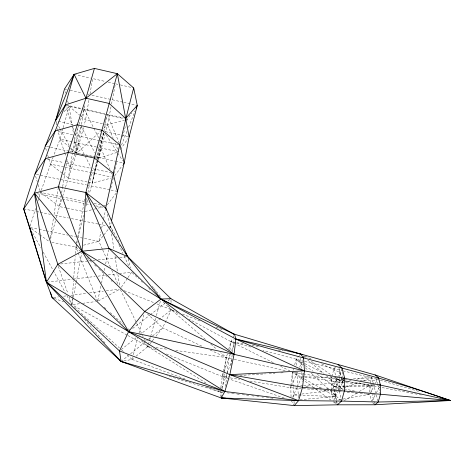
<?xml version="1.0" encoding="UTF-8"?>
<svg xmlns="http://www.w3.org/2000/svg" width="474" height="474" viewBox="0 0 474 474"><rect width="100%" height="100%" fill="white"/><g stroke="black" fill="none" stroke-linecap="round" stroke-linejoin="round"><path stroke-width="0.36" stroke-dasharray="2.37 1.78" d="M369.684 392.217L369.761 385.226L370.141 383.887M331.196 390.025L331.356 378.542L331.723 377.126M77.144 127.702L76.664 153.226L80.248 153.997M337.109 403.439L335.61 396.554L335.906 391.388M335.953 390.647L336.593 379.573L336.096 377.523M317.313 374.276L339.017 389.616L339.668 378.234M339.71 377.523L340 372.54L339.017 368.565M72.273 298.91L71.87 304.746L127.269 335.189M72.326 298.176L73.535 280.673M73.743 277.752L75.206 256.594M75.407 253.679L76.521 243.535M230.933 365.341L232.136 355.192M232.485 352.265L234.014 339.372M291.054 396.957L290.775 386.322M290.864 385.617L292.417 372.884M225.464 386.464L226.951 374.27M227.129 372.819L229.363 354.57M229.89 350.262L230.939 341.641L232.604 338.365M221.293 397.253L222.016 391.512M222.377 388.644L224.303 373.299M224.398 372.564L226.282 357.574L227.496 353.414M220.813 387.809L222.247 376.581L226.282 357.574L220.736 352.745M50.38 237.587L53.497 217.963M58.326 187.544L53.959 215.048L68.44 217.993M56.329 217.898L59.446 206.593L61.063 196.633L40.557 192.391L39.046 197.308M61.644 193.054L62.574 187.319M62.692 186.602L67.077 159.59M65.531 187.094L68.351 178.04L72.321 154.133M70.579 148.178L72.676 152.018L76.03 131.819M81.084 127.073L76.664 153.226L100.518 131.274M72.676 152.018L81.208 126.345L84.988 104.025M88.893 100.405L85.533 119.91L84.212 124.869M89.995 93.988L92.655 78.571L105.459 81.504M76.652 242.824L77.049 240.673M84.692 199.044L77.7 237.101L98.882 241.343L102.473 249.401M85.942 203.245L86.203 201.835L89.088 202.434M86.469 200.419L86.997 197.575M87.921 192.604L91.446 173.585M96.317 161.468L92.264 183.071L89.379 193.546M96.844 158.672L100.21 140.742L102.088 133.585M98.325 160.165L106.757 116.397M73.197 297.737L71.87 304.746L79.733 303.698M73.334 297.038L76.018 282.907M76.154 282.202L81.771 252.636M110.999 106.857L107.568 124.786L105.726 131.861M111.538 104.025L115.413 83.785L119.632 84.751M110.632 227.982L110.406 226.525L111.272 222.229M114.335 173.2L115.97 165.385M116.124 164.674L116.865 161.119M83.537 245.188L98.882 241.343L100.873 231.97M101.637 228.361L103.474 219.711M103.628 218.988L105.465 210.338M97.763 300.629L100.891 286.029M101.489 283.233L103.605 273.38M104.221 270.494L104.997 266.892M105.613 264.006L108.807 249.146M97.448 160.088L92.264 183.071L87.915 182.158M97.614 159.371L103.61 132.791M97.608 301.322L75.864 247.114L76.717 243.571M76.883 242.866L77.226 241.45M78.246 237.196L83.525 215.243M110.797 188.166L113.446 177.46M122.636 137.027L125.563 125.705M126.842 120.752L127.21 119.335L131.819 112.954M331.907 376.415L333.939 368.618L335.474 367.107M80.965 154.151L98.894 158.014L105.536 132.566M105.471 120.704L106.223 117.842M103.563 132.756L97.105 157.273L96.092 155.3M123.844 360.945L132.116 359.44L132.649 357.408M133.36 354.7L138.082 336.753M139.018 333.198L143.823 314.92M97.626 159.957L94.089 173.354L92.418 170.136M97.816 159.252L100.796 147.971L109.992 169.419M98.136 160.876L92.264 183.071L110.62 178.206M83.454 127.707L76.664 153.226L74.092 137.365M63.03 128.448L60.103 139.131L53.758 155.306M63.226 127.731L69.08 106.36L68.351 103.575M50.475 239.092L55.547 220.724M85.913 206.119L87.649 199.832M136.056 356.211L147.882 346.524L148.249 345.179M148.433 344.509L150.282 337.796M150.661 336.421L155.632 318.386M156.414 315.548L160.781 299.722M370.33 383.217L371.835 377.855L379.615 380.101M293.086 370.153L293.477 368.808M294.65 364.761L296.209 359.369L298.738 356.104M228.711 349.261L230.939 341.641L188.842 319.126M30.188 226.092L35.591 208.542M37.967 200.816L38.827 198.008M66.567 208.05L59.446 206.593L61.833 198.932M62.704 196.147L65.311 187.787M78.874 124.982L75.443 135.333L99.504 140.588M79.099 124.295L84.123 109.115L93.508 127.565M74.874 153.576L69.98 168.234L66.923 159.228M75.111 152.877L78.376 143.101L84.728 155.33M87.192 182.004L68.351 178.04L75.97 155.294M41.274 190.323L53.497 155.976M284.258 398.089L222.247 376.581L224.012 371.717M224.261 371.018L230.423 354.019M231.673 350.564L234.642 342.382M220.736 390.754L220.274 392.022L221.204 397.97M221.666 388.224L226.791 374.229M227.04 373.553L232.349 359.067M121.516 145.05L127.222 130.7M128.578 127.281L135.096 110.875M249.881 381.09L290.603 387.738L291.143 386.511M291.409 385.901L297.583 371.853M299.609 367.237L303.324 358.794M292.594 397.443L297.157 387.217M303.301 373.447L297.737 385.919L296.878 370.994M155.922 336.309L162.618 327.801L171.351 309.771L171.292 308.296M331.48 390.138L337.215 378.299M337.524 377.659L341.825 368.772M333.826 400.18L338.395 390.878M339.331 388.976L344.343 378.797M232.935 337.713L233.937 335.746M369.987 393.687L375.029 384.112M375.367 383.466L378.43 377.642M371.912 401.158L375.301 394.801M376.326 392.869L380.462 385.101M121.368 287.208L127.53 278.185M127.939 277.58L131.636 272.165L119.946 273.551M120.449 149.488L127.885 138.704M114.732 175.736L122.458 165.396M107.272 204.845L116.136 193.179M299.165 355.559L300.427 353.924M98.882 241.343L110.406 226.525L107.154 213.62M127.909 335.545L147.882 346.524L149.666 344.254M150.116 343.686L151.899 341.416M152.344 340.847L154.133 338.578M64.079 111.668L69.08 106.36L80.906 109.002M103.77 128.282L107.568 124.786L124.401 120.118M127.186 354.967L132.116 359.44L133.804 358.054M121.083 361.449L128.312 355.595M130.54 353.794L148.018 339.633M148.587 339.171L151.964 336.433M152.527 335.977L162.618 327.801L202.825 346.601M121.214 349.605L135.991 337.861M139.409 335.148L171.351 309.771L176.849 311.916M132.578 328.535L149.719 315.198M150.294 314.748L164.644 303.579M168.069 300.919L170.918 298.697M344.254 400.672L358.563 392.01M359.185 391.631L369.761 385.226L418.376 394.457M98.254 300.966L106.62 296.398M109.192 294.994L120.135 289.016M339.698 389.367L359.529 382.263M362.948 381.043L371.835 377.855L373.103 382.637M98.894 158.014L118.802 151.887L97.176 147.189M125.1 119.922L127.21 119.335L125.065 118.856M85.083 211.517L93.603 209.318M94.314 209.135L102.834 206.931M51.814 242.338L75.864 247.114L77.256 246.764M303.603 385.481L342.471 382.571L351.702 380.415M356.673 379.247L369.453 376.261M338.584 399.884L342.198 399.232M342.921 399.108L369.661 394.315L371.403 401.105M82.595 303.319L95.464 301.606M53.592 297.506L58.628 296.866M63.664 296.22L67.261 295.764M70.857 295.302L86.712 293.282M89.598 292.914L103.344 291.16M106.265 290.787L119.407 289.11M47.163 282.178L72.486 279.18M73.209 279.091L95.102 276.496M98.023 276.152L105.335 275.287M108.256 274.938L117.025 273.901M301.002 394.119L293.69 394.99L335.61 396.554L333.915 389.379M301.731 394.036L331.705 390.481M60.684 263.977L87.951 261.002M88.674 260.925L92.276 260.534M92.999 260.451L95.161 260.214M98.047 259.9L119.004 257.613M119.732 257.536L126.967 256.748M299.959 399.73L335.61 396.554L331.19 390.742L327.498 390.469M300.67 385.7L302.868 385.534M166.303 353.965L222.247 376.581L228.835 376.166M239.808 375.479L265.422 373.873M269.084 373.642L274.938 373.281M280.792 372.914L284.453 372.683M329.975 376.261L336.593 379.573L343.934 379.218M353.48 378.75L371.835 377.855L343.952 371.059M344.924 386.097L333.24 386.506L331.356 378.542L305.452 374.3M345.659 386.073L369.761 385.226L371.663 392.537M344.888 386.375L333.24 386.506L333.72 388.621M345.611 386.369L374.004 386.055L336.593 379.573L339.017 389.616M336.593 379.573L349 379.976M359.95 380.332L376.729 380.871M304.077 376.747L301.861 376.67L304.035 376.99M304.812 376.777L337.275 377.914M304.764 377.091L342.471 382.571L374.62 384.716M290.603 387.738L302.412 388.609M303.147 388.668L326.758 390.416M373.322 394.599L375.521 394.765M305.843 386.648L308.793 386.908M312.479 387.24L315.429 387.501M319.849 387.898L322.059 388.099M326.485 388.49L328.695 388.692M333.856 389.154L335.325 389.284M334.093 391.009L331.19 390.742L333.358 400.074M334.816 391.08L342.803 391.82M347.158 392.223L359.499 393.373M360.222 393.438L365.306 393.912M366.029 393.977L369.661 394.315L368.233 394.013M223.201 392.371L220.274 392.022L166.812 375.544M226.856 392.81L231.247 393.337M231.976 393.42L236.366 393.947M237.101 394.036L239.293 394.297M242.22 394.646L245.876 395.085M246.604 395.174L248.803 395.435M251.73 395.784L253.922 396.045M256.849 396.394L259.041 396.661M261.968 397.011L263.431 397.182M266.358 397.532L270.749 398.059M271.478 398.148L272.941 398.32M141.323 340.628L147.882 346.524L150.809 346.932M155.94 347.655L167.666 349.308M175.724 350.446L226.282 357.574L233.481 359.162M222.247 376.581L227.336 377.411M230.246 377.885L239.702 379.431M304.735 374.182L292.499 372.179L293.21 385.771M331.356 378.542L369.761 385.226M273.302 362.657L230.939 341.641L236.011 342.536M236.733 342.666L243.968 343.946M251.931 345.35L259.894 346.761M277.989 349.96L283.055 350.855M419.099 394.593L421.279 395.008M30.472 227.638L38.376 229.22M39.093 229.363L45.557 230.66M46.274 230.802L67.711 235.098M70.567 235.667L75.562 236.668M67.284 208.199L84.378 211.7M23.7 208.892L35.947 211.386M36.67 211.534L39.549 212.115M40.272 212.263L50.357 214.313M71.337 218.579L98.112 224.024M98.835 224.172L106.069 225.642M108.961 226.234L110.406 226.525L119.969 243.198M37.375 193.771L61.709 198.802M62.426 198.95L83.898 203.382M86.007 203.814L91.636 204.981M95.855 205.852L105.003 207.736M61.78 196.787L84.052 201.391M94.13 203.476L99.895 204.667M103.498 205.414L106.383 206.012M36.397 174.408L86.404 184.907M87.109 185.056L110.229 189.908M110.952 190.056L117.469 191.425M47.513 159.128L63.682 162.576M66.496 163.174L90.919 168.377M93.07 168.833L110.952 172.643M47.714 155.069L50.321 164.063L64.363 167.044M65.062 167.192L89.835 172.447M90.546 172.601L111.295 177.003M46.517 146.383L69.139 151.253M69.844 151.407L93.514 156.503M94.231 156.657L114.915 161.107M115.626 161.261L123.459 162.949M354.665 391.103L333.24 386.506L333.743 388.662M58.13 131.553L74.003 135.019M100.21 140.742L118.666 144.771M96.453 147.029L60.103 139.131L57.496 128.495M58.432 121.326L74.092 124.781M105.37 131.671L121.202 135.161M121.925 135.321L127.684 136.589M234.197 359.316L286.746 370.905M66.07 105.074L123.524 117.919M83.691 109.624L124.354 118.701M64.529 88.958L66.644 89.438M70.164 90.232L81.427 92.78M87.767 94.213L89.171 94.533M91.986 95.167L110.952 99.457M112.356 99.771L123.033 102.188M123.744 102.348L137.27 105.406M74.104 74.323L90.516 78.08M108.303 82.156L113.991 83.46M120.337 84.911L132.987 87.814M304.041 361.289L262.869 350.316M304.752 361.461L343.235 370.881M230.939 341.641L235.91 342.992M236.615 343.182L250.805 347.039M380.32 380.308L418.489 391.328M54.196 298.419L63.712 301.825M132.116 359.44L185.565 379.194M206.391 386.891L220.274 392.022L217.779 390.452M182.348 314.061L200.911 321.301M216.037 327.196L222.223 329.608M124.229 290.675L154.281 302.85M157.013 303.958L171.351 309.771L179.77 314.274M146.922 344.539L147.882 346.524L156.752 350.108M210.201 350.049L226.282 357.574M305.043 356.098L311.637 359.203M321.532 363.854L340 372.54L343.579 387.388M280.584 366.266L289.851 370.864M304.154 363.345L296.209 359.369L296.588 365.91M304.818 363.676L324.015 373.281M304.083 378.726L292.499 372.179L313.462 387.412M304.729 379.087L320.809 388.182M324.026 390.001L335.61 396.554M147.882 346.524L206.546 383.395M303.473 356.004L306.524 358.077M311.394 361.401L330.283 374.27M335.159 377.588L342.471 382.571L342.352 377.523M304.652 365.336L296.209 359.369L303.23 365.821M305.256 365.756L313.089 371.296M31.515 228.77L39.141 234.286M39.727 234.707L49.106 241.497M315.856 389.154L330.828 400.032M333.222 401.774L337.411 404.82M40.557 192.391L59.446 206.593M50.321 164.063L62.532 173.531M63.119 173.982L68.351 178.04M80.426 115.703L69.08 106.36L72.113 125.106M80.995 116.171L85.533 119.91L107.568 124.786L113.185 138.337M303.247 356.294L304.373 357.236M307.75 360.074L323.523 373.328M326.343 375.692L343.241 389.889M76.113 152.752L60.103 139.131L64.571 152.296M163.299 302.151L171.351 309.771L205.752 339.704M210.746 344.053L216.849 349.362M104.167 307.217L106.354 309.178M110.175 312.621L123.293 324.412M128.211 328.832L129.846 330.307M74.608 307.229L80.633 312.698M81.178 313.196L119.519 348.005M121.711 349.99L123.353 351.483M147.367 313.877L162.618 327.801M372.671 402.781L374.3 404.281M305.392 367.812L308.094 370.295M311.335 373.269L328.079 388.662M330.236 390.647L340.498 400.086M132.175 272.674L138.615 278.771M141.299 281.313L142.372 282.332M148.812 288.429L149.885 289.442M75.864 247.114L81.729 252.666M87.068 257.714L92.4 262.762M94.533 264.782L96.666 266.803M98.799 268.823L103.065 272.858M105.732 275.382L106.798 276.395M111.07 280.436L112.137 281.443M334.502 401.798L336.439 403.812M84.413 319.198L105.163 343.105M152.107 286.361L153.511 288.074M153.985 288.642L155.857 290.929M156.331 291.498L161.492 297.779M168.063 305.771L171.351 309.771M106.312 135.09L117.428 152.521M117.825 153.143L122.588 160.609M291.226 400.506L293.868 404.968M55.582 120.698L56.981 123.258M58.723 126.451L59.771 128.371M60.115 129.005L69.186 145.625M32.587 232.687L40.728 247.618M43.205 252.162L65.145 292.411M66.917 295.658L71.87 304.746L69.157 297.068M85.059 155.976L91.079 167.559M81.208 126.345L94.741 152.669M93.846 128.223L98.87 138.106M120.455 289.679L136.399 322.729M136.719 323.387L142.141 334.626M142.461 335.284L143.095 336.605M144.374 339.248L145.328 341.233M110.406 226.525L113.215 232.568M118.838 244.649L122.896 253.377M124.147 256.061L129.141 266.797M102.775 250.071L110.555 267.532M111.751 270.216L117.742 283.642M111.431 172.767L112.006 174.112M107.16 114.264L119.247 143.071M115.152 143.077L117.961 149.855M58.32 266.352L67.924 293.578M64.808 152.989L65.75 155.762M65.347 104.914L72.001 124.964M72.919 127.731L74.068 131.185M35.609 176.215L37.328 181.844M38.187 184.659L40.124 190.986M45.705 148.155L46.707 151.615M376.018 378.234L377.464 383.584M377.648 384.266L380.207 393.781M373.281 383.324L375.799 392.839M376.356 394.937L378.045 401.306M65.258 91.743L65.625 93.135M67.622 100.79L68.167 102.882M371.841 393.213L374.845 404.778M128.229 258.78L130.563 267.94M339.052 368.736L342.471 382.571M56.104 122.825L56.625 124.952M333.939 368.618L335.93 376.836M333.88 389.326L336.291 399.89M336.451 400.595L337.091 403.41M339.337 391.044L341.256 399.641M72.226 125.829L73.511 133.757M111.538 233.795L114.027 249.78M115.046 256.316L117.422 271.578M117.872 274.482L119.567 285.384M300.7 358.22L301.328 368.185M301.594 372.428L302.175 381.617M297.82 387.394L298.454 398.433M293.246 386.482L293.839 397.816M294.022 401.36L294.17 404.186M170.978 300.172L171.09 303.129M342.216 371.746L342.335 376.8"/><path stroke-width="0.71" d="M232.538 333.631L300.427 353.924L375.13 374.928L378.43 377.642L380.462 385.101L380.391 394.463L378.228 402.017L374.845 404.778L337.411 404.82L294.241 405.602L221.204 397.97L121.083 361.449L52.152 297.69L46.44 282.267L23.7 208.892C37.126 162.807 56.495 118.879 74.104 74.323L94.409 68.398L117.345 73.695L133.692 87.974L137.27 105.406L129.124 136.903L124.176 163.097L117.469 191.425L111.562 220.795M338.027 364.589L342.127 368.138L344.651 378.169L344.367 390.831L341.582 401.075L337.411 404.82M133.692 87.974C123.21 127.666 114.507 167.79 105.702 207.885L106.247 210.035M374.845 404.778L450.3 400.512L380.462 385.101L304.45 370.864L234.079 354.339L144.718 311.519L82.043 251.22L58.438 186.809L68.244 152.432L85.972 98.213L74.104 74.323L64.529 88.958L55.582 120.698L65.347 104.914L85.972 98.213L117.345 73.695L94.326 158.038L85.889 192.533L82.043 251.22L128.608 331.628L224.848 391.483L298.584 400.643L341.582 401.075L378.228 402.017L450.3 400.512L375.13 374.928M94.409 68.398L85.972 98.213L109.204 103.451L125.657 118.399L129.124 136.903M74.104 74.323L65.347 104.914L55.245 130.925L45.403 158.677L34.507 193.179L23.7 208.892L29.53 226.809M136.186 108.143L137.27 105.406L125.657 118.399L117.345 73.695M225.624 398.13L221.204 397.97L224.848 391.483L229.831 374.632L234.079 354.339L235.862 339.023L234.6 334.437L170.918 298.697L127.696 256.665L85.889 192.533L58.438 186.809L34.507 193.179L46.44 282.267L121.083 361.449L126.013 362.971M45.101 146.081L55.245 130.925L77.197 124.786L102.171 130.291L120.088 145.08L124.176 163.097L123.317 164.247M34.963 174.106L45.403 158.677L68.244 152.432L94.326 158.038L113.102 173.099L117.469 191.425M294.241 405.602L298.584 400.643L302.531 387.264L304.45 370.864L303.603 358.148L300.427 353.924L235.862 339.023L160.964 299.047L82.043 251.22L34.507 193.179L57.822 264.291L128.608 331.628L229.831 374.632L298.584 400.643L221.204 397.97M170.918 298.697L160.964 299.047L144.718 311.519L128.608 331.628L119.507 350.961L121.083 361.449L224.848 391.483L119.507 350.961L46.44 282.267L29.755 227.496L32.89 237.32M445.886 400.583L450.3 400.512C380.077 375.686 307.105 360.43 235.862 339.023L304.45 370.864L229.831 374.632L302.531 387.264L450.3 400.512L442.526 398.267M343.176 378.122L344.651 378.169M378.999 385.007L380.462 385.101M447.367 400.287L450.3 400.512L448.126 400.103M296.807 353.284L300.427 353.924L302.406 354.854M53.515 298.176L52.152 297.69L50.363 292.073M129.1 258.383L127.696 256.665L108.955 248.441L82.043 251.22L57.822 264.291L46.44 282.267L128.608 331.628L234.079 354.339L160.964 299.047L108.955 248.441L85.889 192.533L105.702 207.885L127.696 256.665L160.964 299.047L234.6 334.437M119.638 359.784L121.083 361.449M125.853 253.46L127.696 256.665M34.235 241.533L34.91 243.642"/></g></svg>
